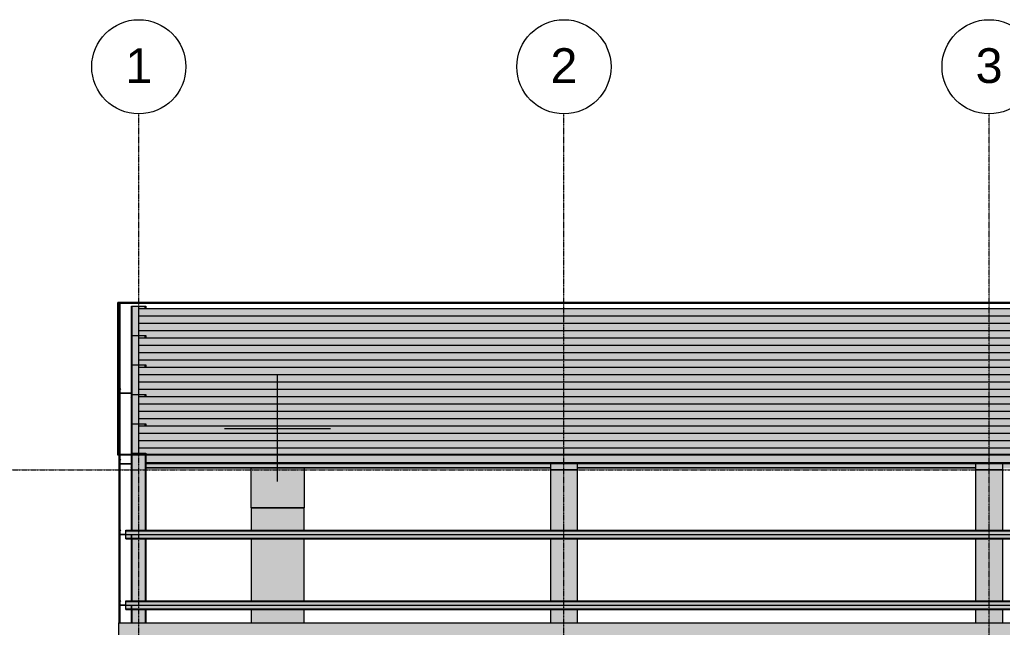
# Model space of a CAD drawing. Header units: inches. Extents: x 20426 to 36348, y -461 to 673.
# Drawn here: x 24445 to 25113, y 225 to 638 of the extents above; entities that cross this region are included whole.
import ezdxf

# ---------------------------------------------------------------- set-up
doc = ezdxf.new("R2010")
doc.units = ezdxf.units.IN
doc.header["$MEASUREMENT"] = 0
doc.linetypes.add('Grid Line 1_2_', pattern=[0.875, 0.5, -0.125, 0.125, -0.125])
for name, color, linetype, lineweight in [('A-FLOR-LEVL', 51, 'Continuous', 9), ('A-ROOF', 132, 'Continuous', 13), ('A-WALL', 113, 'Continuous', 13), ('I-WALL', 2, 'Continuous', 13), ('M-HVAC-DUCT', 70, 'Continuous', 9), ('M-HVAC-DUCT-CNTR', 70, 'Continuous', 9), ('S-BEAM', 12, 'Continuous', 9), ('S-COLS', 52, 'Continuous', 9), ('S-GRID', 1, 'Continuous', 9), ('S-GRID-IDEN', 1, 'Continuous', 9)]:
    doc.layers.add(name, color=color, linetype=linetype, lineweight=lineweight)
doc.styles.add('Arial_1', font='arial.ttf', dxfattribs={"height": 23.60479})

# ---------------------------------------------------------------- blocks, each defined once
blk = doc.blocks.new('Girt_Z - 10_D-559340-Elevation - South')
at = {"layer": 'S-BEAM'}
for points in [[(22806.3, 441.03), (25965.89, 441.03), (25965.89, 441.23), (22796.39, 441.23), (22796.39, 441.03)], [(22839.55, 440.83), (25965.89, 440.83), (25965.89, 441.03), (22796.39, 441), (22796.39, 440.83), (22806.3, 440.83)], [(25964.9, 436.25), (25965.89, 436.25), (25965.89, 440.83), (22796.39, 440.83), (22796.39, 436.25), (25931.65, 436.25)]]:
    blk.add_hatch(color=256, dxfattribs=at).paths.add_polyline_path(points, flags=0)
for p, q in [((22796.39, 441.03), (22796.39, 441.23)), ((25965.89, 441.23), (22796.39, 441.23)), ((22796.39, 440.83), (22796.39, 441.03)), ((22796.39, 436.25), (22796.39, 440.83))]:
    blk.add_line(p, q, dxfattribs=at)
blk = doc.blocks.new('Girt_Z - 10_D-V30-Elevation - South')
at = {"layer": 'S-BEAM'}
for points in [[(22797.98, 436.05), (25965.89, 436.05), (25965.89, 436.25), (22796.39, 436.25), (22796.39, 436.05)], [(22797.98, 435.85), (25965.89, 435.85), (25965.89, 436.05), (22796.39, 436.02), (22796.39, 435.85)], [(25964.9, 431.26), (25965.89, 431.26), (25965.89, 435.85), (22796.39, 435.85), (22796.39, 431.26), (25931.65, 431.26)]]:
    blk.add_hatch(color=256, dxfattribs=at).paths.add_polyline_path(points, flags=0)
for p, q in [((22796.39, 436.05), (22796.39, 436.25)), ((25965.89, 436.25), (22796.39, 436.25)), ((22796.39, 436.02), (22796.39, 436.05)), ((22796.39, 435.94), (22796.39, 436.02)), ((22796.39, 435.85), (22796.39, 435.94)), ((22796.39, 431.26), (22796.39, 435.85))]:
    blk.add_line(p, q, dxfattribs=at)
blk = doc.blocks.new('Girt_Z - 10_D-V31-Elevation - South')
at = {"layer": 'S-BEAM'}
for points in [[(22797.98, 431.07), (25965.89, 431.07), (25965.89, 431.26), (22796.39, 431.26), (22796.39, 431.07)], [(22797.98, 430.86), (25965.89, 430.86), (25965.89, 431.07), (22796.39, 431.03), (22796.39, 430.86)], [(24385.6, 426.28), (25965.89, 426.28), (25965.89, 430.86), (22796.39, 430.86), (22796.39, 426.28), (24368.97, 426.28)]]:
    blk.add_hatch(color=256, dxfattribs=at).paths.add_polyline_path(points, flags=0)
for p, q in [((22796.39, 431.07), (22796.39, 431.26)), ((25965.89, 431.26), (22796.39, 431.26)), ((22796.39, 431.03), (22796.39, 431.07)), ((22796.39, 430.86), (22796.39, 431.03)), ((22796.39, 426.28), (22796.39, 430.86))]:
    blk.add_line(p, q, dxfattribs=at)
blk = doc.blocks.new('Girt_Z - 10_D-V32-Elevation - South')
at = {"layer": 'S-BEAM'}
for points in [[(22822.92, 426.08), (25965.89, 426.08), (25965.89, 426.28), (22796.39, 426.28), (22796.39, 426.08), (22806.3, 426.08)], [(22796.39, 425.88), (25965.89, 425.88), (25965.89, 426.08), (22796.39, 426.05), (22796.39, 425.98)], [(22801.26, 421.3), (25965.89, 421.3), (25965.89, 425.88), (22796.39, 425.88), (22796.39, 423.2), (22801.26, 423.2), (22801.26, 421.56)]]:
    blk.add_hatch(color=256, dxfattribs=at).paths.add_polyline_path(points, flags=0)
for p, q in [((22796.39, 426.08), (22796.39, 426.28)), ((25965.89, 426.28), (22796.39, 426.28)), ((22796.39, 426.05), (22796.39, 426.08)), ((22796.39, 425.98), (22796.39, 426.05)), ((22796.39, 425.88), (22796.39, 425.98)), ((22796.39, 423.2), (22796.39, 425.88))]:
    blk.add_line(p, q, dxfattribs=at)
blk = doc.blocks.new('Girt_Z - 10_D-V33-Elevation - South')
at = {"layer": 'S-BEAM'}
for points in [[(22822.92, 421.1), (25965.89, 421.1), (25965.89, 421.3), (22796.39, 421.3), (22796.39, 421.1), (22806.3, 421.1)], [(22796.39, 420.9), (25965.89, 420.9), (25965.89, 421.1), (22796.39, 421.07), (22796.39, 420.99)], [(24368.97, 416.31), (25965.89, 416.31), (25965.89, 420.9), (22796.39, 420.9), (22796.39, 416.31), (24352.35, 416.31)]]:
    blk.add_hatch(color=256, dxfattribs=at).paths.add_polyline_path(points, flags=0)
for p, q in [((22796.39, 421.1), (22796.39, 421.3)), ((25965.89, 421.3), (22796.39, 421.3)), ((22796.39, 420.9), (22796.39, 421.1)), ((22796.39, 416.31), (22796.39, 420.9))]:
    blk.add_line(p, q, dxfattribs=at)
blk = doc.blocks.new('Girt_Z - 10_D-V34-Elevation - South')
at = {"layer": 'S-BEAM'}
for points in [[(22822.92, 406.15), (25965.89, 406.15), (25965.89, 406.35), (22796.39, 406.35), (22796.39, 406.15), (22806.3, 406.15)], [(22796.39, 405.95), (25965.89, 405.95), (25965.89, 406.15), (22796.39, 406.12), (22796.39, 406.05)], [(24335.72, 401.37), (25965.89, 401.37), (25965.89, 405.95), (22796.39, 405.95), (22796.39, 403.2), (22801.26, 403.2), (22801.26, 401.37), (24319.1, 401.37)]]:
    blk.add_hatch(color=256, dxfattribs=at).paths.add_polyline_path(points, flags=0)
for p, q in [((22796.39, 406.15), (22796.39, 406.35)), ((25965.89, 406.35), (22796.39, 406.35)), ((22796.39, 405.95), (22796.39, 406.15)), ((22796.39, 403.2), (22796.39, 405.95))]:
    blk.add_line(p, q, dxfattribs=at)
blk = doc.blocks.new('Girt_Z - 10_D-V35-Elevation - South')
at = {"layer": 'S-BEAM'}
for points in [[(22822.92, 401.17), (25965.89, 401.17), (25965.89, 401.37), (22796.39, 401.37), (22796.39, 401.17), (22806.3, 401.17)], [(22796.39, 400.97), (25965.89, 400.97), (25965.89, 401.17), (22796.39, 401.14), (22796.39, 401.06)], [(24385.6, 396.38), (25965.89, 396.38), (25965.89, 400.97), (22796.39, 400.97), (22796.39, 396.38), (24368.97, 396.38)]]:
    blk.add_hatch(color=256, dxfattribs=at).paths.add_polyline_path(points, flags=0)
for p, q in [((22796.39, 401.17), (22796.39, 401.37)), ((25965.89, 401.37), (22796.39, 401.37)), ((22796.39, 400.97), (22796.39, 401.17)), ((22796.39, 396.38), (22796.39, 400.97))]:
    blk.add_line(p, q, dxfattribs=at)
blk = doc.blocks.new('Girt_Z - 10_D-V36-Elevation - South')
at = {"layer": 'S-BEAM'}
for points in [[(22847.86, 386.22), (25965.89, 386.22), (25965.89, 386.42), (22796.39, 386.42), (22796.39, 386.22), (22839.55, 386.22)], [(22796.39, 386.02), (25965.89, 386.02), (25965.89, 386.22), (22796.39, 386.19), (22796.39, 386.11)], [(24360.66, 381.44), (25965.89, 381.44), (25965.89, 386.02), (22796.39, 386.02), (22796.39, 383.2), (22801.26, 383.2), (22801.26, 381.44), (24352.35, 381.44)]]:
    blk.add_hatch(color=256, dxfattribs=at).paths.add_polyline_path(points, flags=0)
for p, q in [((22796.39, 386.22), (22796.39, 386.42)), ((25965.89, 386.42), (22796.39, 386.42)), ((22796.39, 386.19), (22796.39, 386.22)), ((22796.39, 386.11), (22796.39, 386.19)), ((22796.39, 386.02), (22796.39, 386.11)), ((22796.39, 383.2), (22796.39, 386.02))]:
    blk.add_line(p, q, dxfattribs=at)
blk = doc.blocks.new('Girt_Z - 10_D-V37-Elevation - South')
at = {"layer": 'S-BEAM'}
for points in [[(22847.86, 381.24), (25965.89, 381.24), (25965.89, 381.44), (22796.39, 381.44), (22796.39, 381.24), (22839.55, 381.24)], [(22796.39, 381.04), (25965.89, 381.04), (25965.89, 381.24), (22796.39, 381.21), (22796.39, 381.13)], [(24402.22, 376.45), (25965.89, 376.45), (25965.89, 381.04), (22796.39, 381.04), (22796.39, 376.45), (24385.6, 376.45)]]:
    blk.add_hatch(color=256, dxfattribs=at).paths.add_polyline_path(points, flags=0)
for p, q in [((22796.39, 381.24), (22796.39, 381.44)), ((25965.89, 381.44), (22796.39, 381.44)), ((22796.39, 381.21), (22796.39, 381.24)), ((22796.39, 381.13), (22796.39, 381.21)), ((22796.39, 381.04), (22796.39, 381.13)), ((22796.39, 376.45), (22796.39, 381.04))]:
    blk.add_line(p, q, dxfattribs=at)
blk = doc.blocks.new('Girt_Z - 10_D-V38-Elevation - South')
at = {"layer": 'S-BEAM'}
for points in [[(22822.92, 376.26), (25965.89, 376.26), (25965.89, 376.45), (22796.39, 376.45), (22796.39, 376.26), (22806.3, 376.26)], [(22796.39, 376.05), (25965.89, 376.05), (25965.89, 376.26), (22796.39, 376.22), (22796.39, 376.15)], [(24368.97, 371.47), (25965.89, 371.47), (25965.89, 376.05), (22796.39, 376.05), (22796.39, 371.47), (24352.35, 371.47)]]:
    blk.add_hatch(color=256, dxfattribs=at).paths.add_polyline_path(points, flags=0)
for p, q in [((22796.39, 376.26), (22796.39, 376.45)), ((25965.89, 376.45), (22796.39, 376.45)), ((22796.39, 376.22), (22796.39, 376.26)), ((22796.39, 376.15), (22796.39, 376.22)), ((22796.39, 376.05), (22796.39, 376.15)), ((22796.39, 371.47), (22796.39, 376.05))]:
    blk.add_line(p, q, dxfattribs=at)
blk = doc.blocks.new('Girt_Z - 10_D-V39-Elevation - South')
at = {"layer": 'S-BEAM'}
for points in [[(22822.92, 366.29), (25965.89, 366.29), (25965.89, 366.49), (22796.39, 366.49), (22796.39, 366.29), (22806.3, 366.29)], [(22796.39, 366.09), (25965.89, 366.09), (25965.89, 366.29), (22796.39, 366.26), (22796.39, 366.18)], [(24302.48, 361.5), (25965.89, 361.5), (25965.89, 366.09), (22796.39, 366.09), (22796.39, 363.2), (22801.26, 363.2), (22801.26, 361.5), (24285.85, 361.5)]]:
    blk.add_hatch(color=256, dxfattribs=at).paths.add_polyline_path(points, flags=0)
for p, q in [((22796.39, 366.29), (22796.39, 366.49)), ((25965.89, 366.49), (22796.39, 366.49)), ((22796.39, 366.26), (22796.39, 366.29)), ((22796.39, 366.18), (22796.39, 366.26)), ((22796.39, 366.09), (22796.39, 366.18)), ((22796.39, 363.2), (22796.39, 366.09))]:
    blk.add_line(p, q, dxfattribs=at)
blk = doc.blocks.new('Girt_Z - 10_D-V40-Elevation - South')
at = {"layer": 'S-BEAM'}
for points in [[(22806.3, 361.31), (25965.89, 361.31), (25965.89, 361.5), (22796.39, 361.5), (22796.39, 361.31), (22797.98, 361.31)], [(22796.39, 361.11), (25965.89, 361.11), (25965.89, 361.31), (22796.39, 361.28), (22796.39, 361.2)], [(24418.85, 356.52), (25965.89, 356.52), (25965.89, 361.11), (22796.39, 361.11), (22796.39, 356.52), (24402.22, 356.52)]]:
    blk.add_hatch(color=256, dxfattribs=at).paths.add_polyline_path(points, flags=0)
for p, q in [((22796.39, 361.31), (22796.39, 361.5)), ((25965.89, 361.5), (22796.39, 361.5)), ((22796.39, 361.11), (22796.39, 361.31)), ((22796.39, 356.52), (22796.39, 361.11))]:
    blk.add_line(p, q, dxfattribs=at)
blk = doc.blocks.new('Girt_Z - 10_D-V41-Elevation - South')
at = {"layer": 'S-BEAM'}
for points in [[(22839.55, 346.36), (25965.89, 346.36), (25965.89, 346.56), (22796.39, 346.56), (22796.39, 346.36), (22822.92, 346.36)], [(22797.98, 346.16), (25965.89, 346.16), (25965.89, 346.36), (22796.39, 346.33), (22796.39, 346.16)], [(24252.6, 342.03), (25965.89, 342.03), (25965.89, 346.16), (22796.39, 346.16), (22796.39, 343.2), (22801.26, 343.2), (22801.26, 342.03), (24235.98, 342.03)], [(24352.35, 341.97), (25965.89, 341.97), (25965.89, 342.03), (22801.26, 342.03), (22801.26, 341.97), (24335.72, 341.97)], [(24352.35, 336.79), (25965.89, 336.79), (25965.89, 341.97), (22801.26, 341.97), (22801.26, 336.79), (24335.72, 336.79)], [(22806.3, 336.71), (25965.89, 336.71), (25965.89, 336.79), (22801.26, 336.79), (22801.26, 336.71)], [(22806.3, 336.18), (25965.89, 336.18), (25965.89, 336.71), (22801.26, 336.71), (22801.26, 336.18)]]:
    blk.add_hatch(color=256, dxfattribs=at).paths.add_polyline_path(points, flags=0)
for p, q in [((22796.39, 346.36), (22796.39, 346.56)), ((25965.89, 346.56), (22796.39, 346.56)), ((22796.39, 346.25), (22796.39, 346.36)), ((22796.39, 346.16), (22796.39, 346.25)), ((22796.39, 343.2), (22796.39, 346.16)), ((22801.26, 336.79), (25965.89, 336.79)), ((22801.26, 336.71), (25965.89, 336.71)), ((22801.26, 336.18), (25965.89, 336.18))]:
    blk.add_line(p, q, dxfattribs=at)
blk = doc.blocks.new('Family7 - Family7-557682-Elevation - South')
at = {"layer": 'S-BEAM'}
for points in [[(23094.39, 332), (23094.39, 336.18), (23076.39, 336.18), (23076.39, 332), (23088.91, 332)], [(23094.39, 331.95), (23094.39, 332), (23088.91, 331.95)]]:
    blk.add_hatch(color=256, dxfattribs=at).paths.add_polyline_path(points, flags=0)
for p, q in [((23076.39, 332), (23076.39, 336.18)), ((23094.39, 336.18), (23094.39, 332)), ((23076.39, 332), (23094.39, 332))]:
    blk.add_line(p, q, dxfattribs=at)
blk = doc.blocks.new('Girt_Z - 8_D-V73-Elevation - South')
at = {"layer": 'S-BEAM'}
for points in [[(25988.39, 242.5), (25988.39, 242.98), (22787.52, 242.98), (22787.52, 242.5), (25981.52, 242.5)], [(25988.39, 240.13), (25988.39, 242.5), (22787.52, 242.5), (22787.52, 240.13), (25981.52, 240.13)], [(25981.52, 239.95), (25988.39, 239.97), (25988.39, 240.13), (22787.52, 240.13), (22787.52, 239.95), (25973.21, 239.95)]]:
    blk.add_hatch(color=256, dxfattribs=at).paths.add_polyline_path(points, flags=0)
h = blk.add_hatch(color=256, dxfattribs=at)
h.paths.add_polyline_path([(25973.21, 239.87), (25984.41, 239.91), (25984.39, 239.95), (22787.52, 239.91), (22787.52, 239.87), (25964.9, 239.87)], flags=0)
h.paths.add_polyline_path([(25988.39, 239.87), (25988.39, 239.95), (25984.48, 239.91), (25984.5, 239.87)], flags=0)
h = blk.add_hatch(color=256, dxfattribs=at)
h.paths.add_polyline_path([(25984.96, 237.55), (25988.39, 237.55), (25988.39, 239.87), (25984.5, 239.87), (25984.5, 237.55)], flags=0)
h.paths.add_polyline_path([(24634.96, 237.55), (25984.39, 237.55), (25984.39, 239.87), (22791.52, 239.87), (22791.52, 237.55), (24501.97, 237.55)], flags=0)
h.paths.add_polyline_path([(22791.42, 237.55), (22791.42, 239.87), (22787.52, 239.87), (22787.52, 237.55), (22790.95, 237.55)], flags=0)
h = blk.add_hatch(color=256, dxfattribs=at)
h.paths.add_polyline_path([(24900.95, 237.1), (25984.86, 237.1), (25984.39, 237.55), (22791.52, 237.5), (22791.05, 237.1), (24767.95, 237.1)], flags=0)
h.paths.add_polyline_path([(25985.04, 237.1), (25988.39, 237.1), (25988.39, 237.55), (25984.56, 237.5), (25984.96, 237.16)], flags=0)
h.paths.add_polyline_path([(22790.88, 237.1), (22791.42, 237.55), (22787.52, 237.55), (22787.52, 237.1), (22789.67, 237.1)], flags=0)
h = blk.add_hatch(color=256, dxfattribs=at)
h.paths.add_polyline_path([(25973.21, 237.02), (25984.96, 237.02), (25984.86, 237.1), (22791.05, 237.1), (22790.95, 237.02), (25964.9, 237.02)], flags=0)
h.paths.add_polyline_path([(25984.96, 237.02), (25988.39, 237.02), (25988.39, 237.1), (25985.04, 237.1)], flags=0)
h.paths.add_polyline_path([(22790.88, 237.02), (22790.95, 237.02), (22790.88, 237.1), (22787.52, 237.1), (22787.52, 237.02), (22789.67, 237.02)], flags=0)
for p, q in [((22787.52, 242.5), (22787.52, 242.98)), ((22787.52, 242.98), (25988.39, 242.98)), ((22787.52, 240.13), (22787.52, 242.5)), ((22787.52, 242.5), (25988.39, 242.5)), ((22787.52, 239.95), (22787.52, 240.13)), ((22787.52, 239.95), (25988.39, 239.95)), ((22787.52, 239.87), (22787.52, 239.95)), ((22787.52, 237.55), (22787.52, 239.87)), ((22787.52, 239.87), (25984.39, 239.87)), ((22787.52, 237.1), (22787.52, 237.55)), ((22787.52, 237.55), (22791.42, 237.55)), ((22787.52, 237.02), (22787.52, 237.1)), ((22787.52, 237.1), (22790.88, 237.1)), ((22787.52, 237.02), (25988.39, 237.02)), ((22791.05, 237.1), (25984.86, 237.1)), ((22791.52, 237.55), (25984.39, 237.55))]:
    blk.add_line(p, q, dxfattribs=at)
blk = doc.blocks.new('Girt_Z - 8_D-559303-Elevation - South')
at = {"layer": 'S-BEAM'}
h = blk.add_hatch(color=256, dxfattribs=at)
h.paths.add_polyline_path([(25050.57, 336.05), (25099.39, 336.1), (25099.39, 336.13), (24828.39, 336.07), (24828.39, 336.05), (25033.94, 336.05)], flags=0)
h.paths.add_polyline_path([(24767.95, 336.05), (24810.39, 336.11), (24810.39, 336.13), (24539.39, 336.08), (24539.39, 336.05), (24751.33, 336.05)], flags=0)
h.paths.add_polyline_path([(25988.39, 336.05), (25988.39, 336.13), (25984.39, 336.09), (25984.45, 336.05), (25984.58, 336.05)], flags=0)
h.paths.add_polyline_path([(25966.39, 336.05), (25966.39, 336.13), (25695.39, 336.09), (25695.39, 336.05), (25964.9, 336.05)], flags=0)
h.paths.add_polyline_path([(24521.39, 336.05), (24521.39, 336.13), (24250.39, 336.08), (24250.39, 336.05), (24518.59, 336.05)], flags=0)
h.paths.add_polyline_path([(25117.39, 336.05), (25388.39, 336.1), (25388.39, 336.13), (25117.39, 336.07), (25117.39, 336.06)], flags=0)
h.paths.add_polyline_path([(25677.39, 336.05), (25677.39, 336.13), (25406.39, 336.09), (25406.39, 336.05), (25665.66, 336.05)], flags=0)
h.paths.add_polyline_path([(23820.37, 336.05), (23943.39, 336.09), (23943.39, 336.13), (23672.39, 336.08), (23672.39, 336.05), (23803.75, 336.05)], flags=0)
h.paths.add_polyline_path([(23138.78, 336.05), (23365.39, 336.09), (23365.39, 336.13), (23094.39, 336.09), (23094.39, 336.05), (23122.16, 336.05)], flags=0)
h.paths.add_polyline_path([(23076.39, 336.05), (23076.39, 336.13), (22801.26, 336.09), (22801.26, 336.05), (23072.28, 336.05)], flags=0)
h.paths.add_polyline_path([(24232.39, 336.05), (24232.39, 336.13), (23961.39, 336.08), (23961.39, 336.05), (24219.35, 336.05)], flags=0)
h.paths.add_polyline_path([(23654.39, 336.05), (23654.39, 336.13), (23383.39, 336.09), (23383.39, 336.05), (23654.13, 336.05)], flags=0)
h = blk.add_hatch(color=256, dxfattribs=at)
h.paths.add_polyline_path([(25516.04, 335.87), (25677.39, 335.87), (25677.39, 336.05), (25406.39, 336.02), (25406.39, 335.87), (25499.42, 335.87)], flags=0)
h.paths.add_polyline_path([(24801.2, 335.87), (24810.39, 335.87), (24810.39, 336.05), (24539.39, 336), (24539.39, 335.87), (24784.58, 335.87)], flags=0)
h.paths.add_polyline_path([(24828.39, 335.87), (25099.39, 335.87), (25099.39, 336.05), (24828.39, 336), (24828.39, 335.93)], flags=0)
h.paths.add_polyline_path([(25984.58, 335.87), (25988.39, 335.92), (25988.39, 335.95), (25984.58, 335.92)], flags=0)
h.paths.add_polyline_path([(25984.45, 336), (25984.5, 335.87), (25984.58, 335.92), (25984.52, 335.92), (25984.48, 335.96)], flags=0)
h.paths.add_polyline_path([(25984.39, 335.87), (25984.52, 336.03), (25984.45, 336.05), (25984.39, 336), (25984.39, 335.87)], flags=0)
h.paths.add_polyline_path([(24521.39, 335.87), (24521.39, 336.05), (24250.39, 336.03), (24250.39, 335.87), (24518.59, 335.87)], flags=0)
h.paths.add_polyline_path([(25966.39, 335.87), (25966.39, 336.05), (25695.39, 336.02), (25695.39, 335.87), (25964.9, 335.87)], flags=0)
h.paths.add_polyline_path([(25117.39, 335.87), (25388.39, 335.87), (25388.39, 336.05), (25117.39, 336.01), (25117.39, 335.94)], flags=0)
h.paths.add_polyline_path([(23737.25, 335.87), (23943.39, 335.9), (23943.39, 336.05), (23672.39, 336.03), (23672.39, 335.87), (23720.63, 335.87)], flags=0)
h.paths.add_polyline_path([(22806.3, 335.87), (23076.39, 335.88), (23076.39, 336.05), (22801.26, 336.03), (22801.26, 335.87)], flags=0)
h.paths.add_polyline_path([(23654.39, 335.87), (23654.39, 336.05), (23383.39, 336.03), (23383.39, 335.87), (23654.13, 335.87)], flags=0)
h.paths.add_polyline_path([(23961.39, 335.87), (24232.39, 335.91), (24232.39, 336.05), (23961.39, 336.03), (23961.39, 335.9)], flags=0)
h.paths.add_polyline_path([(23365.39, 335.87), (23365.39, 336.05), (23094.39, 336.03), (23094.39, 335.87), (23354.9, 335.87)], flags=0)
h = blk.add_hatch(color=256, dxfattribs=at)
h.paths.add_polyline_path([(24402.22, 333.5), (24521.39, 333.5), (24521.39, 335.87), (24250.39, 335.87), (24250.39, 333.5), (24385.6, 333.5)], flags=0)
h.paths.add_polyline_path([(25984.96, 333.5), (25988.39, 333.5), (25988.39, 335.87), (25984.5, 335.87), (25984.5, 333.55), (25984.56, 333.5)], flags=0)
h.paths.add_polyline_path([(24539.39, 333.5), (24810.39, 333.5), (24810.39, 335.87), (24539.39, 335.87)], flags=0)
h.paths.add_polyline_path([(25966.39, 333.5), (25966.39, 335.87), (25695.39, 335.87), (25695.39, 333.5), (25964.9, 333.5)], flags=0)
h.paths.add_polyline_path([(24828.39, 333.5), (25099.39, 333.5), (25099.39, 335.87), (24828.39, 335.87)], flags=0)
h.paths.add_polyline_path([(25677.39, 333.5), (25677.39, 335.87), (25406.39, 335.87), (25406.39, 333.5), (25665.66, 333.5)], flags=0)
h.paths.add_polyline_path([(25117.39, 333.5), (25388.39, 333.5), (25388.39, 335.87), (25117.39, 335.87)], flags=0)
h.paths.add_polyline_path([(23571.01, 333.5), (23654.39, 333.5), (23654.39, 335.87), (23383.39, 335.87), (23383.39, 333.5), (23554.39, 333.5)], flags=0)
h.paths.add_polyline_path([(23672.39, 333.5), (23943.39, 333.5), (23943.39, 335.87), (23672.39, 335.87)], flags=0)
h.paths.add_polyline_path([(23365.39, 333.5), (23365.39, 335.87), (23094.39, 335.87), (23094.39, 333.5), (23354.9, 333.5)], flags=0)
h.paths.add_polyline_path([(23961.39, 333.5), (24232.39, 333.5), (24232.39, 335.87), (23961.39, 335.87)], flags=0)
h.paths.add_polyline_path([(23076.39, 333.5), (23076.39, 335.87), (22801.26, 335.87), (22801.26, 333.5), (23072.28, 333.5)], flags=0)
h = blk.add_hatch(color=256, dxfattribs=at)
h.paths.add_polyline_path([(24521.39, 336.13), (24521.39, 336.18), (24518.59, 336.13)], flags=0)
h.paths.add_polyline_path([(25984.39, 336.13), (25988.39, 336.13), (25988.39, 338.45), (25984.39, 338.45), (25984.39, 337.98)], flags=0)
h.paths.add_polyline_path([(25965.89, 336.13), (25966.39, 336.18), (25966.39, 338.45), (25965.89, 338.45), (25965.89, 336.18), (25964.9, 336.13)], flags=0)
h.paths.add_polyline_path([(25677.39, 336.13), (25677.39, 336.18), (25665.66, 336.13)], flags=0)
h.paths.add_polyline_path([(23654.39, 336.13), (23654.39, 336.18), (23654.13, 336.13)], flags=0)
h.paths.add_polyline_path([(23365.39, 336.13), (23365.39, 336.18), (23354.9, 336.13)], flags=0)
h = blk.add_hatch(color=256, dxfattribs=at)
h.paths.add_polyline_path([(24402.22, 333.02), (24521.39, 333.02), (24521.39, 333.5), (24250.39, 333.5), (24250.39, 333.02), (24385.6, 333.02)], flags=0)
h.paths.add_polyline_path([(25984.39, 333.02), (25984.96, 333.02), (25984.39, 333.5)], flags=0)
h.paths.add_polyline_path([(25984.96, 333.02), (25988.39, 333.02), (25988.39, 333.5), (25984.56, 333.5), (25985.04, 333.1)], flags=0)
h.paths.add_polyline_path([(24539.39, 333.02), (24810.39, 333.02), (24810.39, 333.5), (24539.39, 333.5)], flags=0)
h.paths.add_polyline_path([(25966.39, 333.02), (25966.39, 333.5), (25695.39, 333.5), (25695.39, 333.02), (25964.9, 333.02)], flags=0)
h.paths.add_polyline_path([(24828.39, 333.02), (25099.39, 333.02), (25099.39, 333.5), (24828.39, 333.5)], flags=0)
h.paths.add_polyline_path([(25677.39, 333.02), (25677.39, 333.5), (25406.39, 333.5), (25406.39, 333.02), (25665.66, 333.02)], flags=0)
h.paths.add_polyline_path([(25117.39, 333.02), (25388.39, 333.02), (25388.39, 333.5), (25117.39, 333.5)], flags=0)
h.paths.add_polyline_path([(23571.01, 333.02), (23654.39, 333.02), (23654.39, 333.5), (23383.39, 333.5), (23383.39, 333.02), (23554.39, 333.02)], flags=0)
h.paths.add_polyline_path([(23672.39, 333.02), (23943.39, 333.02), (23943.39, 333.5), (23672.39, 333.5)], flags=0)
h.paths.add_polyline_path([(23365.39, 333.02), (23365.39, 333.5), (23094.39, 333.5), (23094.39, 333.02), (23354.9, 333.02)], flags=0)
h.paths.add_polyline_path([(23961.39, 333.02), (24232.39, 333.02), (24232.39, 333.5), (23961.39, 333.5)], flags=0)
h.paths.add_polyline_path([(23076.39, 333.02), (23076.39, 333.5), (22801.26, 333.5), (22801.26, 333.02), (23072.28, 333.02)], flags=0)
for p, q in [((23076.39, 336.13), (22801.26, 336.13)), ((23076.39, 336.05), (22801.26, 336.05)), ((23365.39, 336.13), (23094.39, 336.13)), ((23365.39, 336.05), (23094.39, 336.05)), ((22801.26, 333.5), (23076.39, 333.5)), ((23076.39, 333.02), (22801.26, 333.02)), ((23094.39, 333.5), (23365.39, 333.5)), ((23365.39, 333.02), (23094.39, 333.02))]:
    blk.add_line(p, q, dxfattribs=at)
blk = doc.blocks.new('Round Elbow - 1_5 D-507539-Elevation - South')
at = {"layer": 'M-HVAC-DUCT'}
for points in [[(22889.42, 306), (22890.74, 306), (22890.74, 333.02), (22872.74, 333.02), (22872.79, 306), (22888.46, 306)], [(22901.66, 306), (22908.74, 306), (22908.74, 333.02), (22890.74, 333.02), (22890.74, 306), (22901.32, 306)]]:
    blk.add_hatch(color=256, dxfattribs=at).paths.add_polyline_path(points, flags=0)
for p, q in [((22873.62, 306), (22872.74, 306)), ((22874.7, 306), (22873.62, 306)), ((22878.01, 306), (22874.7, 306)), ((22880.16, 306), (22878.01, 306)), ((22885.18, 306), (22880.16, 306)), ((22887.92, 306), (22885.18, 306)), ((22890.74, 306), (22887.92, 306)), ((22893.55, 306), (22890.74, 306)), ((22898.91, 306), (22893.55, 306)), ((22901.32, 306), (22898.91, 306)), ((22903.47, 306), (22901.32, 306)), ((22905.3, 306), (22903.47, 306)), ((22906.78, 306), (22905.3, 306)), ((22907.86, 306), (22906.78, 306)), ((22908.74, 306), (22907.86, 306))]:
    blk.add_line(p, q, dxfattribs=at)
at = {"layer": 'M-HVAC-DUCT', "flags": 128}
for points in [[(22872.74, 306), (22872.74, 308.16), (22872.74, 310.32), (22872.74, 312.46), (22872.74, 314.6), (22872.74, 316.73), (22872.74, 318.84), (22872.74, 320.92), (22872.74, 322.99), (22872.74, 325.02), (22872.74, 327.03), (22872.74, 329), (22872.74, 330.94), (22872.74, 332.83), (22872.74, 333.02)], [(22908.74, 333.02), (22908.74, 331.45), (22908.74, 329.53), (22908.74, 327.56), (22908.74, 325.57), (22908.74, 323.54), (22908.74, 321.48), (22908.74, 319.4), (22908.74, 317.3), (22908.74, 315.18), (22908.74, 313.04), (22908.74, 310.9), (22908.74, 308.74), (22908.74, 306.58), (22908.74, 306)]]:
    blk.add_lwpolyline(points, dxfattribs=at)
blk = doc.blocks.new('Girt_Z - 8_D-559297-Elevation - South')
at = {"layer": 'S-BEAM'}
h = blk.add_hatch(color=256, dxfattribs=at)
h.paths.add_polyline_path([(22790.95, 237.02), (22791.52, 237.5), (22791.52, 239.87), (22791.42, 239.87), (22791.42, 237.55), (22790.88, 237.1)], flags=0)
h.paths.add_polyline_path([(22783.71, 239.95), (22787.52, 240), (22787.52, 240.05), (22783.71, 240.04), (22783.71, 239.97)], flags=0)
h.paths.add_polyline_path([(22783.63, 240.13), (22783.63, 242.45), (22784.17, 242.9), (22784.1, 242.98), (22783.52, 242.5), (22783.52, 240.13)], flags=0)
for p, q in [((22784.1, 242.98), (22783.52, 242.5)), ((22783.52, 242.5), (22783.52, 240.13)), ((22783.63, 242.45), (22784.17, 242.9)), ((22783.63, 240.13), (22783.63, 242.45)), ((22784.17, 242.9), (22784.1, 242.98)), ((22787.52, 240.05), (22783.71, 240.05)), ((22783.71, 239.95), (22787.52, 239.95)), ((22791.42, 237.55), (22790.88, 237.1)), ((22790.88, 237.1), (22790.95, 237.02)), ((22790.95, 237.02), (22791.52, 237.5)), ((22791.42, 239.87), (22791.42, 237.55)), ((22791.52, 237.5), (22791.52, 239.87))]:
    blk.add_line(p, q, dxfattribs=at)
for centre, radius, start, end in [((22783.71, 240.13), 0.188, 180, 270), ((22783.71, 240.13), 0.0782, 183.04236, 270), ((22791.34, 239.87), 0.0782, 2.12272, 90), ((22791.34, 239.87), 0.188, 0, 25.00999)]:
    blk.add_arc(centre, radius, start, end, dxfattribs=at)
blk = doc.blocks.new('Girt_Z - 8_D-V80-Elevation - South')
at = {"layer": 'S-BEAM'}
h = blk.add_hatch(color=256, dxfattribs=at)
h.paths.add_polyline_path([(22790.95, 333.02), (22791.52, 333.5), (22791.52, 335.87), (22791.42, 335.87), (22791.42, 333.55), (22790.88, 333.1)], flags=0)
h.paths.add_polyline_path([(22783.71, 335.95), (22791.34, 335.95), (22791.34, 336.05), (22783.71, 336.05)], flags=0)
h.paths.add_polyline_path([(22783.63, 336.13), (22783.63, 338.45), (22784.17, 338.9), (22784.1, 338.98), (22783.52, 338.5), (22783.52, 336.13)], flags=0)
for p, q in [((22784.1, 338.98), (22783.52, 338.5)), ((22783.52, 338.5), (22783.52, 336.13)), ((22783.63, 338.45), (22784.17, 338.9)), ((22783.63, 336.13), (22783.63, 338.45)), ((22791.34, 336.05), (22783.71, 336.05)), ((22783.71, 335.95), (22791.34, 335.95)), ((22784.17, 338.9), (22784.1, 338.98)), ((22791.42, 335.87), (22791.42, 333.55)), ((22791.52, 333.5), (22791.52, 335.87)), ((22791.42, 333.55), (22790.88, 333.1)), ((22790.88, 333.1), (22790.95, 333.02)), ((22790.95, 333.02), (22791.52, 333.5))]:
    blk.add_line(p, q, dxfattribs=at)
for centre, radius, start, end in [((22783.71, 336.13), 0.188, 180, 270), ((22783.71, 336.13), 0.0782, 183.04236, 270), ((22791.34, 335.87), 0.188, 0, 90), ((22791.34, 335.87), 0.0782, 2.12272, 90)]:
    blk.add_arc(centre, radius, start, end, dxfattribs=at)
blk = doc.blocks.new('Girt_Z - 8_D-559304-Elevation - South')
at = {"layer": 'S-BEAM'}
h = blk.add_hatch(color=256, dxfattribs=at)
h.paths.add_polyline_path([(22790.95, 381.02), (22791.52, 381.5), (22791.52, 383.87), (22791.42, 383.87), (22791.42, 381.55), (22790.88, 381.1)], flags=0)
h.paths.add_polyline_path([(22783.71, 383.95), (22791.34, 383.95), (22791.34, 384.05), (22783.71, 384.05)], flags=0)
h.paths.add_polyline_path([(22783.63, 384.13), (22783.63, 386.45), (22784.17, 386.9), (22784.1, 386.98), (22783.52, 386.5), (22783.52, 384.13)], flags=0)
for p, q in [((22784.1, 386.98), (22783.52, 386.5)), ((22783.52, 386.5), (22783.52, 384.13)), ((22783.63, 386.45), (22784.17, 386.9)), ((22783.63, 384.13), (22783.63, 386.45)), ((22791.34, 384.05), (22783.71, 384.05)), ((22783.71, 383.95), (22791.34, 383.95)), ((22784.17, 386.9), (22784.1, 386.98)), ((22791.42, 381.55), (22790.88, 381.1)), ((22790.88, 381.1), (22790.95, 381.02)), ((22790.95, 381.02), (22791.52, 381.5)), ((22791.42, 383.87), (22791.42, 381.55))]:
    blk.add_line(p, q, dxfattribs=at)
for centre, radius, start, end in [((22783.71, 384.13), 0.187, 180, 270), ((22783.71, 384.13), 0.0782, 183.04236, 270), ((22791.34, 383.87), 0.188, 0, 90), ((22791.34, 383.87), 0.0782, 2.12272, 90)]:
    blk.add_arc(centre, radius, start, end, dxfattribs=at)
blk = doc.blocks.new('Grid - Grid Head - Circle-14747-Elevation - South')
at = {"layer": 'S-GRID-IDEN'}
blk.add_circle((22796.39, 605.76), 32, dxfattribs=at)

msp = doc.modelspace()

# ---------------------------------------------------------------- hatches: boundary and pattern name
at = {"layer": 'A-ROOF', "transparency": 33554611}
msp.add_hatch(color=256, dxfattribs=at).paths.add_polyline_path([(26081.63, 341.97), (27722.46, 341.97), (27722.46, 342.44), (24511.52, 342.44), (24511.52, 341.97), (26065.01, 341.97)], flags=0)
at = {"layer": 'A-WALL', "transparency": 33554611}
for points in [[(24512.81, 342.03), (24512.81, 445.1), (24512.02, 445.1), (24512.02, 342.03)], [(27721.67, 445.03), (27722.46, 445.03), (27722.46, 445.1), (24512.81, 445.1), (24512.81, 445.03), (27710.8, 445.03)], [(24512.02, 341.97), (24512.81, 341.97), (24512.81, 342.03), (24512.02, 342.03)], [(24552.21, 341.97), (27722.46, 341.97), (27722.46, 342.03), (24512.02, 342.03), (24512.02, 341.97), (24535.58, 341.97)], [(24512.06, 228), (24512.81, 228), (24512.81, 341.97), (24512.02, 341.97), (24512.02, 228)]]:
    msp.add_hatch(color=256, dxfattribs=at).paths.add_polyline_path(points, flags=0)
at = {"layer": 'I-WALL'}
for points in [[(24517.06, 217.49), (24517.06, 228), (24512.06, 228), (24512.06, 217.49)], [(27722.07, 217.49), (27722.07, 228), (24517.06, 228), (24517.06, 217.49), (27710.8, 217.49)]]:
    msp.add_hatch(color=256, dxfattribs=at).paths.add_polyline_path(points, flags=0)
at = {"layer": 'M-HVAC-DUCT'}
h = msp.add_hatch(color=256, dxfattribs=at)
h.paths.add_polyline_path([(24607.29, 228), (24620.02, 228), (24620.02, 237.02), (24602.02, 237.02), (24602.08, 228), (24606.03, 228)], flags=0)
h.paths.add_polyline_path([(24605.92, 242.98), (24620.02, 242.98), (24620.02, 285.02), (24602.02, 285.02), (24602.08, 242.98), (24605.46, 242.98)], flags=0)
h.paths.add_polyline_path([(24609.44, 290.98), (24620.02, 290.98), (24620.02, 306), (24602.02, 306), (24602.08, 290.98), (24607.42, 290.98)], flags=0)
h = msp.add_hatch(color=256, dxfattribs=at)
h.paths.add_polyline_path([(24620.89, 228), (24638.02, 228), (24638.02, 237.02), (24620.02, 237.02), (24620.02, 228)], flags=0)
h.paths.add_polyline_path([(24638.02, 242.98), (24638.02, 285.02), (24620.02, 285.02), (24620.02, 242.98), (24637.86, 242.98)], flags=0)
h.paths.add_polyline_path([(24625.74, 290.98), (24638.02, 290.98), (24638.02, 306), (24620.02, 306), (24620.02, 290.98), (24625.58, 290.98)], flags=0)
at = {"layer": 'S-COLS'}
for points in [[(24520.81, 423.2), (24521.24, 423.2), (24521.24, 443.2), (24520.81, 443.2), (24520.81, 425.74)], [(24521.33, 423.2), (24521.93, 423.2), (24521.93, 443.2), (24521.24, 443.2), (24521.29, 423.2)], [(24521.93, 423.2), (24525.67, 423.2), (24525.67, 441.23), (24529.41, 441.23), (24529.41, 443.2), (24521.93, 443.2), (24521.93, 425.67)], [(24530.06, 441.23), (24530.11, 441.23), (24530.06, 443.2), (24529.41, 443.2), (24529.41, 441.23), (24530.06, 441.23)], [(24530.54, 441.23), (24530.54, 443.2), (24530.11, 443.2), (24530.11, 441.23)], [(24521.24, 403.2), (24521.24, 423.2), (24520.81, 423.2), (24520.81, 403.2)], [(24521.76, 403.2), (24521.93, 403.2), (24521.93, 423.2), (24521.24, 423.2), (24521.29, 403.2), (24521.6, 403.2)], [(24521.93, 403.2), (24525.67, 403.2), (24525.67, 421.3), (24529.41, 421.3), (24529.41, 423.2), (24521.93, 423.2), (24521.93, 404.85)], [(24530.01, 421.3), (24530.11, 421.3), (24530.06, 423.2), (24529.41, 423.2), (24529.41, 421.3), (24530.01, 421.3)], [(24530.11, 421.3), (24530.54, 421.3), (24530.54, 423.2), (24530.11, 423.2), (24530.11, 421.56)], [(24521.24, 383.2), (24521.24, 403.2), (24520.81, 403.2), (24520.81, 383.2)], [(24521.76, 383.2), (24521.93, 383.2), (24521.93, 403.2), (24521.24, 403.2), (24521.29, 383.2), (24521.6, 383.2)], [(24521.93, 383.2), (24525.67, 383.2), (24525.67, 401.37), (24529.41, 401.37), (24529.41, 403.2), (24521.93, 403.2), (24521.93, 383.95)], [(24530.06, 401.37), (24530.11, 401.37), (24530.06, 403.2), (24529.41, 403.2), (24529.41, 401.37), (24530.06, 401.37)], [(24530.54, 401.37), (24530.54, 403.2), (24530.11, 403.2), (24530.11, 401.37)], [(24521.24, 363.2), (24521.24, 383.2), (24520.81, 383.2), (24520.81, 363.2), (24521.2, 363.2)], [(24521.76, 363.2), (24521.93, 363.2), (24521.93, 383.2), (24521.24, 383.2), (24521.29, 363.2), (24521.6, 363.2)], [(24525.67, 363.2), (24525.67, 381.44), (24529.41, 381.44), (24529.41, 383.2), (24521.93, 383.2), (24521.93, 363.2), (24522.08, 363.2)], [(24530.06, 381.44), (24530.11, 381.44), (24530.06, 383.2), (24529.41, 383.2), (24529.41, 381.44), (24530.06, 381.44)], [(24530.54, 381.44), (24530.54, 383.2), (24530.11, 383.2), (24530.11, 381.44)], [(24520.81, 343.2), (24521.24, 343.2), (24521.24, 363.2), (24520.81, 363.2), (24520.81, 346.34)], [(24521.76, 343.2), (24521.93, 343.2), (24521.93, 363.2), (24521.24, 363.2), (24521.29, 343.2), (24521.76, 343.2)], [(24525.67, 343.2), (24525.67, 361.5), (24529.41, 361.5), (24529.41, 363.2), (24521.93, 363.2), (24521.93, 343.2)], [(24530.01, 361.5), (24530.11, 361.5), (24530.06, 363.2), (24529.41, 363.2), (24529.41, 361.5), (24530.01, 361.5)], [(24530.11, 361.5), (24530.54, 361.5), (24530.54, 363.2), (24530.11, 363.2), (24530.11, 363.06)], [(24521.24, 342.03), (24521.24, 343.2), (24520.81, 343.2), (24520.81, 342.03)], [(24521.24, 341.97), (24521.24, 342.03), (24520.81, 342.03), (24520.81, 341.97)], [(24521.34, 342.03), (24521.93, 342.03), (24521.93, 343.2), (24521.24, 343.2), (24521.29, 342.03), (24521.34, 342.03)], [(24521.34, 341.97), (24521.93, 341.97), (24521.93, 342.03), (24521.24, 342.03), (24521.29, 341.97)], [(24529.41, 342.03), (24529.41, 343.2), (24521.93, 343.2), (24521.93, 342.03), (24527.27, 342.03)], [(24529.41, 341.97), (24529.41, 342.03), (24521.93, 342.03), (24521.93, 341.97), (24527.27, 341.97)], [(24530.06, 342.03), (24530.11, 342.03), (24530.06, 343.2), (24529.41, 343.2), (24529.41, 342.03), (24530.01, 342.03)], [(24530.06, 341.97), (24530.11, 341.97), (24530.06, 342.03), (24529.41, 342.03), (24529.41, 341.97), (24530.01, 341.97)], [(24530.54, 342.03), (24530.54, 343.2), (24530.11, 343.2), (24530.11, 342.03)], [(24530.54, 341.97), (24530.54, 342.03), (24530.11, 342.03), (24530.11, 341.97)]]:
    msp.add_hatch(color=256, dxfattribs=at).paths.add_polyline_path(points, flags=0)
h = msp.add_hatch(color=256, dxfattribs=at)
h.paths.add_polyline_path([(24521.24, 228), (24521.24, 237.02), (24520.81, 237.02), (24520.81, 228)], flags=0)
h.paths.add_polyline_path([(24521.24, 242.98), (24521.24, 285.02), (24520.81, 285.02), (24520.81, 242.98)], flags=0)
h.paths.add_polyline_path([(24520.81, 290.98), (24521.24, 290.98), (24521.24, 341.97), (24520.81, 341.97), (24520.81, 292.01)], flags=0)
h = msp.add_hatch(color=256, dxfattribs=at)
h.paths.add_polyline_path([(24521.88, 228), (24521.93, 228), (24521.88, 237.02), (24521.24, 237.02), (24521.29, 228), (24521.76, 228)], flags=0)
h.paths.add_polyline_path([(24521.76, 242.98), (24521.93, 242.98), (24521.9, 285.02), (24521.24, 285.02), (24521.29, 242.98), (24521.71, 242.98)], flags=0)
h.paths.add_polyline_path([(24521.76, 290.98), (24521.93, 290.98), (24521.93, 341.97), (24521.24, 341.97), (24521.29, 290.98), (24521.73, 290.98)], flags=0)
h = msp.add_hatch(color=256, dxfattribs=at)
h.paths.add_polyline_path([(24529.41, 228), (24529.41, 237.02), (24521.93, 237.02), (24521.93, 228), (24527.27, 228)], flags=0)
h.paths.add_polyline_path([(24521.93, 242.98), (24529.41, 242.98), (24529.41, 285.02), (24521.93, 285.02), (24521.93, 246.04)], flags=0)
h.paths.add_polyline_path([(24521.93, 290.98), (24529.41, 290.98), (24529.41, 341.97), (24521.93, 341.97), (24521.93, 292.01)], flags=0)
h = msp.add_hatch(color=256, dxfattribs=at)
h.paths.add_polyline_path([(24529.53, 228), (24530.11, 228), (24530.06, 237.02), (24529.41, 237.02), (24529.41, 228)], flags=0)
h.paths.add_polyline_path([(24529.59, 242.98), (24530.11, 242.98), (24530.05, 285.02), (24529.41, 285.02), (24529.41, 242.98), (24529.54, 242.98)], flags=0)
h.paths.add_polyline_path([(24529.56, 290.98), (24530.11, 290.98), (24530.06, 341.97), (24529.41, 341.97), (24529.41, 290.98)], flags=0)
h = msp.add_hatch(color=256, dxfattribs=at)
h.paths.add_polyline_path([(24530.54, 228), (24530.54, 237.02), (24530.11, 237.02), (24530.11, 228)], flags=0)
h.paths.add_polyline_path([(24530.11, 242.98), (24530.54, 242.98), (24530.54, 285.02), (24530.11, 285.02), (24530.11, 246.04)], flags=0)
h.paths.add_polyline_path([(24530.11, 290.98), (24530.54, 290.98), (24530.54, 341.97), (24530.11, 341.97), (24530.11, 292.01)], flags=0)
h = msp.add_hatch(color=256, dxfattribs=at)
h.paths.add_polyline_path([(24805.67, 228), (24823.67, 228), (24823.67, 237.02), (24805.67, 237.02)], flags=0)
h.paths.add_polyline_path([(24823.67, 242.98), (24823.67, 285.02), (24805.67, 285.02), (24805.67, 242.98)], flags=0)
h.paths.add_polyline_path([(24805.67, 290.98), (24823.67, 290.98), (24823.67, 331.95), (24805.67, 331.95), (24805.67, 312.91)], flags=0)
h = msp.add_hatch(color=256, dxfattribs=at)
h.paths.add_polyline_path([(25094.67, 228), (25112.67, 228), (25112.67, 237.02), (25094.67, 237.02)], flags=0)
h.paths.add_polyline_path([(25112.67, 242.98), (25112.67, 285.02), (25094.67, 285.02), (25094.67, 242.98)], flags=0)
h.paths.add_polyline_path([(25094.67, 290.98), (25112.67, 290.98), (25112.67, 331.95), (25094.67, 331.95), (25094.67, 312.91)], flags=0)

# ---------------------------------------------------------------- linework, layer by layer
at = {"layer": 'A-FLOR-LEVL', "linetype": 'Grid Line 1_2_'}
msp.add_line((23708.45, 332), (28160.3, 332), dxfattribs=at)
at = {"layer": 'A-ROOF'}
for p, q in [((24511.52, 341.97), (24511.52, 445.57)), ((27722.46, 445.57), (24511.52, 445.57)), ((24511.52, 445.1), (24512.02, 445.1)), ((24511.52, 342.44), (27722.46, 342.44)), ((24512.02, 341.97), (24511.52, 341.97))]:
    msp.add_line(p, q, dxfattribs=at)
at = {"layer": 'A-WALL'}
for p, q in [((24512.02, 445.1), (24512.02, 228)), ((24512.02, 445.1), (27722.46, 445.1)), ((24512.81, 445.03), (24512.81, 341.97)), ((27721.67, 445.03), (24512.81, 445.03)), ((27722.46, 341.97), (24512.02, 341.97)), ((24512.81, 342.03), (27721.67, 342.03)), ((24512.81, 341.97), (24512.81, 228)), ((24512.81, 341.97), (24512.81, 228)), ((24512.02, 228), (27722.46, 228))]:
    msp.add_line(p, q, dxfattribs=at)
at = {"layer": 'I-WALL'}
msp.add_line((24512.06, 210.41), (24512.06, 228), dxfattribs=at)
at = {"layer": 'M-HVAC-DUCT'}
for p, q in [((24602.02, 306), (24602.02, 290.98)), ((24602.02, 306), (24638.02, 306)), ((24638.02, 290.98), (24638.02, 306)), ((24602.02, 285.02), (24602.02, 242.98)), ((24638.02, 242.98), (24638.02, 285.02)), ((24602.02, 237.02), (24602.02, 228)), ((24638.02, 228), (24638.02, 237.02))]:
    msp.add_line(p, q, dxfattribs=at)
at = {"layer": 'M-HVAC-DUCT-CNTR'}
for p, q in [((24620.02, 324), (24620.02, 396)), ((24584.02, 360), (24656.02, 360))]:
    msp.add_line(p, q, dxfattribs=at)
at = {"layer": 'S-COLS'}
for p, q in [((24520.81, 443.2), (24521.24, 443.2)), ((24520.81, 423.2), (24520.81, 443.2)), ((24521.24, 443.2), (24521.93, 443.2)), ((24521.24, 423.2), (24521.24, 443.2)), ((24521.93, 443.2), (24529.41, 443.2)), ((24529.41, 443.2), (24530.11, 443.2)), ((24530.11, 443.2), (24530.54, 443.2)), ((24530.11, 441.23), (24530.11, 443.2)), ((24530.54, 443.2), (24530.54, 441.23)), ((24520.81, 423.2), (24521.24, 423.2)), ((24520.81, 403.2), (24520.81, 423.2)), ((24521.24, 423.2), (24521.93, 423.2)), ((24521.24, 403.2), (24521.24, 423.2)), ((24521.93, 423.2), (24529.41, 423.2)), ((24529.41, 423.2), (24530.11, 423.2)), ((24530.11, 423.2), (24530.54, 423.2)), ((24530.11, 421.3), (24530.11, 423.2)), ((24530.54, 423.2), (24530.54, 421.3)), ((24520.81, 403.2), (24521.24, 403.2)), ((24520.81, 383.2), (24520.81, 403.2)), ((24521.24, 403.2), (24521.93, 403.2)), ((24521.24, 383.2), (24521.24, 403.2)), ((24521.93, 403.2), (24529.41, 403.2)), ((24529.41, 403.2), (24530.11, 403.2)), ((24530.11, 403.2), (24530.54, 403.2)), ((24530.11, 401.37), (24530.11, 403.2)), ((24530.54, 403.2), (24530.54, 401.37)), ((24520.81, 383.2), (24521.24, 383.2)), ((24520.81, 363.2), (24520.81, 383.2)), ((24521.24, 383.2), (24521.93, 383.2)), ((24521.24, 363.2), (24521.24, 383.2)), ((24521.93, 383.2), (24529.41, 383.2)), ((24529.41, 383.2), (24530.11, 383.2)), ((24530.11, 383.2), (24530.54, 383.2)), ((24530.11, 381.44), (24530.11, 383.2)), ((24530.54, 383.2), (24530.54, 381.44)), ((24520.81, 363.2), (24521.24, 363.2)), ((24520.81, 343.2), (24520.81, 363.2)), ((24521.24, 363.2), (24521.93, 363.2)), ((24521.24, 343.2), (24521.24, 363.2)), ((24521.93, 363.2), (24529.41, 363.2)), ((24529.41, 363.2), (24530.11, 363.2)), ((24530.11, 363.2), (24530.54, 363.2)), ((24530.11, 361.5), (24530.11, 363.2)), ((24530.54, 363.2), (24530.54, 361.5)), ((24520.81, 343.2), (24521.24, 343.2)), ((24520.81, 342.03), (24520.81, 343.2)), ((24520.81, 341.97), (24520.81, 342.03)), ((24520.81, 335.87), (24520.81, 341.97)), ((24521.24, 343.2), (24521.93, 343.2)), ((24521.24, 342.03), (24521.24, 343.2)), ((24521.24, 341.97), (24521.24, 342.03)), ((24521.24, 290.98), (24521.24, 341.97)), ((24521.93, 343.2), (24529.41, 343.2)), ((24529.41, 343.2), (24530.11, 343.2)), ((24530.11, 343.2), (24530.54, 343.2)), ((24530.11, 342.03), (24530.11, 343.2)), ((24530.11, 341.97), (24530.11, 342.03)), ((24530.11, 290.98), (24530.11, 341.97)), ((24530.54, 343.2), (24530.54, 342.03)), ((24530.54, 342.03), (24530.54, 341.97)), ((24530.54, 341.97), (24530.54, 290.98)), ((24520.81, 290.98), (24520.81, 333.5)), ((24805.67, 290.98), (24805.67, 332)), ((24823.67, 332), (24805.67, 332)), ((24823.67, 332), (24823.67, 290.98)), ((25094.67, 290.98), (25094.67, 332)), ((25112.67, 332), (25094.67, 332)), ((25112.67, 332), (25112.67, 290.98)), ((24520.81, 242.98), (24520.81, 285.02)), ((24521.24, 242.98), (24521.24, 285.02)), ((24530.11, 242.98), (24530.11, 285.02)), ((24530.54, 285.02), (24530.54, 242.98)), ((24805.67, 242.98), (24805.67, 285.02)), ((24823.67, 285.02), (24823.67, 242.98)), ((25094.67, 242.98), (25094.67, 285.02)), ((25112.67, 285.02), (25112.67, 242.98)), ((24520.81, 228), (24520.81, 237.02)), ((24521.24, 228), (24521.24, 237.02)), ((24530.11, 228), (24530.11, 237.02)), ((24530.54, 237.02), (24530.54, 228)), ((24805.67, 228), (24805.67, 237.02)), ((24823.67, 237.02), (24823.67, 228)), ((25094.67, 228), (25094.67, 237.02)), ((25112.67, 237.02), (25112.67, 228))]:
    msp.add_line(p, q, dxfattribs=at)
at = {"layer": 'S-GRID', "linetype": 'Grid Line 1_2_'}
for p, q in [((24525.67, -132), (24525.67, 573.76)), ((24814.67, -132), (24814.67, 573.76)), ((25103.67, -132), (25103.67, 573.76))]:
    msp.add_line(p, q, dxfattribs=at)

# ---------------------------------------------------------------- block references
at = {"layer": 'M-HVAC-DUCT'}
msp.add_blockref('Round Elbow - 1_5 D-507539-Elevation - South', (1729.28, 0), dxfattribs=at)
at = {"layer": 'S-BEAM'}
for name, p in [('Girt_Z - 10_D-559340-Elevation - South', (1729.28, 0)), ('Girt_Z - 10_D-V30-Elevation - South', (1729.28, 0)), ('Girt_Z - 10_D-V31-Elevation - South', (1729.28, 0)), ('Girt_Z - 10_D-V32-Elevation - South', (1729.28, 0)), ('Girt_Z - 10_D-V33-Elevation - South', (1729.28, 0)), ('Girt_Z - 10_D-V33-Elevation - South', (1729.28, -4.98)), ('Girt_Z - 10_D-V33-Elevation - South', (1729.28, -9.97)), ('Girt_Z - 10_D-V34-Elevation - South', (1729.28, 0)), ('Girt_Z - 10_D-V35-Elevation - South', (1729.28, 0)), ('Girt_Z - 10_D-V35-Elevation - South', (1729.28, -4.98)), ('Girt_Z - 10_D-V33-Elevation - South', (1729.28, -29.9)), ('Girt_Z - 8_D-559304-Elevation - South', (1729.28, 0)), ('Girt_Z - 10_D-V36-Elevation - South', (1729.28, 0)), ('Girt_Z - 10_D-V37-Elevation - South', (1729.28, 0)), ('Girt_Z - 10_D-V38-Elevation - South', (1729.28, 0)), ('Girt_Z - 10_D-V30-Elevation - South', (1729.28, -64.78)), ('Girt_Z - 10_D-V39-Elevation - South', (1729.28, 0)), ('Girt_Z - 10_D-V40-Elevation - South', (1729.28, 0)), ('Girt_Z - 10_D-V33-Elevation - South', (1729.28, -64.78)), ('Girt_Z - 10_D-V40-Elevation - South', (1729.28, -9.97)), ('Girt_Z - 10_D-V41-Elevation - South', (1729.28, 0)), ('Girt_Z - 8_D-V80-Elevation - South', (1729.28, 0)), ('Girt_Z - 8_D-559303-Elevation - South', (1729.28, 0)), ('Family7 - Family7-557682-Elevation - South', (1729.28, 0)), ('Family7 - Family7-557682-Elevation - South', (2018.28, 0)), ('Girt_Z - 8_D-559297-Elevation - South', (1729.28, 48)), ('Girt_Z - 8_D-V73-Elevation - South', (1729.28, 48)), ('Girt_Z - 8_D-559297-Elevation - South', (1729.28, 0)), ('Girt_Z - 8_D-V73-Elevation - South', (1729.28, 0))]:
    msp.add_blockref(name, p, dxfattribs=at)
at = {"layer": 'S-GRID-IDEN'}
for p in [(1729.28, 0), (2018.28, 0), (2307.28, 0)]:
    msp.add_blockref('Grid - Grid Head - Circle-14747-Elevation - South', p, dxfattribs=at)

# ---------------------------------------------------------------- next in the draw order: texts
at = {"layer": 'S-GRID-IDEN', "char_height": 23.6, "width": 21.888, "attachment_point": 2, "line_spacing_factor": 0.938532, "style": 'Arial_1', "bg_fill": 3, "box_fill_scale": 1.25, "bg_fill_color": 0, "bg_fill_transparency": 0}
for s, insert in [('1', (24525.67, 618.35)), ('2', (24814.67, 618.35)), ('3', (25103.67, 618.35))]:
    msp.add_mtext(s, dxfattribs=dict(at, insert=insert))

doc.saveas('drawing.dxf')
